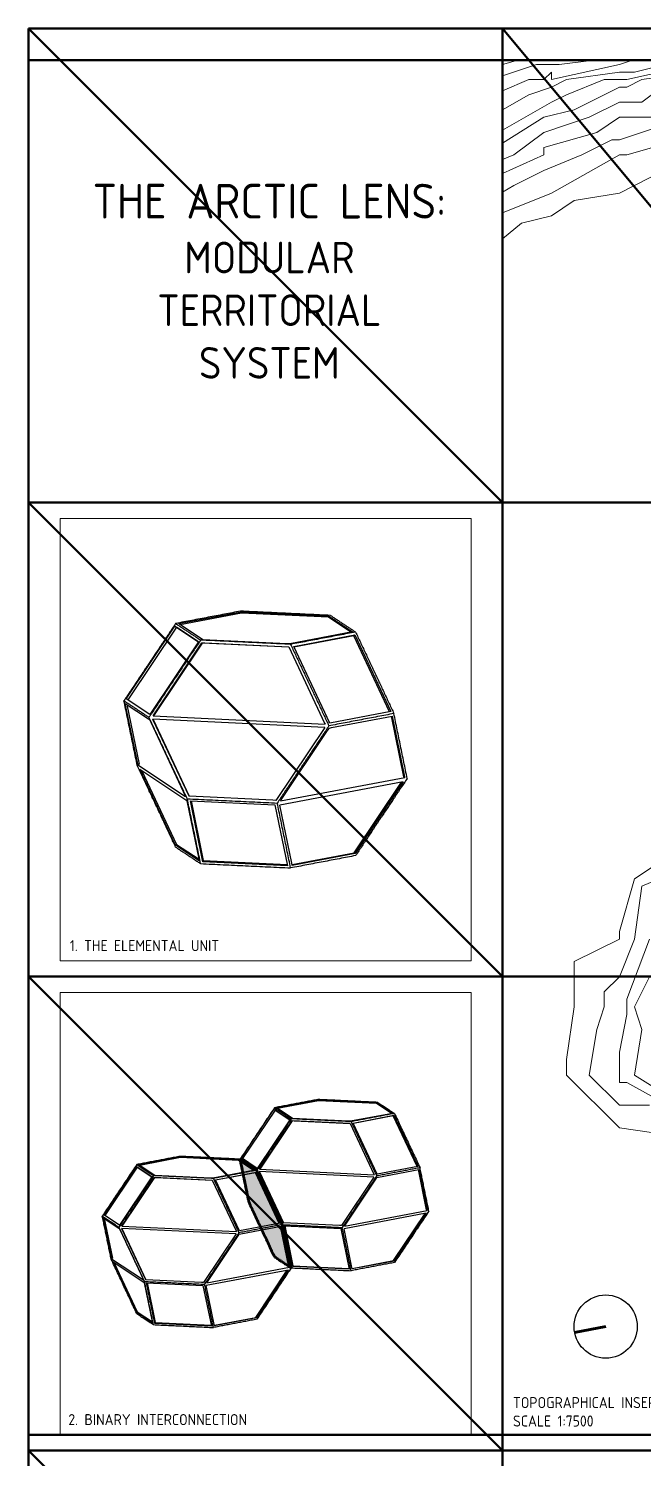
# Model space of a CAD drawing. Header units: millimetres. Extents: x 32551 to 59551, y -21458 to 15116.
# Drawn here: x 32551 to 34496, y 10591 to 15116 of the extents above; entities that cross this region are included whole.
import ezdxf

# ---------------------------------------------------------------- set-up
doc = ezdxf.new("R2010")
doc.units = ezdxf.units.MM
doc.linetypes.add('HIDDEN2', pattern=[4.7625, 3.175, -1.5875])
for name, color, linetype, lineweight, true_color in [('1ST', 141, 'Continuous', 50, 0x7debff), ('3RD', 141, 'Continuous', 25, 0x7debff), ('4TH DETAILS', 120, 'Continuous', 15, 0x39ffb0), ('TEXTS', 7, 'Continuous', 25, 0xe0f9ff)]:
    doc.layers.add(name, color=color, linetype=linetype, lineweight=lineweight, true_color=true_color)
doc.layers.add('GLOW-CYAN', color=141, linetype='Continuous', lineweight=100, true_color=0x7debff, transparency=0.8)
doc.layers.add('LAYOUT', color=141, linetype='Continuous', lineweight=50, true_color=0x7debff, plot=False)
doc.styles.get("Standard").update_dxf_attribs({"font": 'arial.ttf'})

msp = doc.modelspace()

# ---------------------------------------------------------------- hatches: boundary and pattern name
at = {"layer": '1ST', "true_color": 0x39ffb0, "transparency": 33554559}
h = msp.add_hatch(color=120, dxfattribs=at)
h.dxf.hatch_style = 1
edge = h.paths.add_edge_path()
edge.add_spline(control_points=[(33272.585, 11502.732), (33219.89, 11537.766)], knot_values=[0, 0, 1, 1], degree=1, periodic=0)
edge.add_spline(control_points=[(33219.89, 11537.767), (33220.818, 11533.254)], knot_values=[5.96702694, 5.96702694, 6, 6], weights=[1, 1], degree=1, periodic=0)
edge.add_line((33220.818, 11533.254), (33266.273, 11503.033))
edge.add_line((33266.273, 11503.033), (33228.502, 11495.874))
edge.add_spline(control_points=[(33228.502, 11495.874), (33228.798, 11494.433)], knot_values=[5.68341424, 5.68341424, 5.69394288, 5.69394288], weights=[1, 1], degree=1, periodic=0)
edge.add_spline(control_points=[(33228.798, 11494.433), (33272.585, 11502.732)], knot_values=[0, 0, 0.31936367, 0.31936367], degree=1, periodic=0)
edge = h.paths.add_edge_path(flags=17)
edge.add_spline(control_points=[(33220.818, 11533.254), (33221.52, 11529.839)], knot_values=[5.94208146, 5.94208146, 5.96702694, 5.96702694], weights=[1, 1], degree=1, periodic=0)
edge.add_line((33221.52, 11529.839), (33262.822, 11502.379))
edge.add_line((33262.822, 11502.379), (33266.273, 11503.033))
edge.add_line((33266.273, 11503.033), (33220.818, 11533.254))
edge = h.paths.add_edge_path(flags=17)
edge.add_spline(control_points=[(33221.52, 11529.839), (33228.502, 11495.874)], knot_values=[5.69394288, 5.69394288, 5.94208146, 5.94208146], weights=[1, 1], degree=1, periodic=0)
edge.add_line((33228.502, 11495.874), (33262.822, 11502.379))
edge.add_line((33262.822, 11502.379), (33221.52, 11529.839))
edge = h.paths.add_edge_path()
edge.add_spline(control_points=[(33272.585, 11502.732), (33228.798, 11494.433)], knot_values=[0, 0, 0.31936367, 0.31936367], degree=1, periodic=0)
edge.add_spline(control_points=[(33228.798, 11494.433), (33229.899, 11489.079)], knot_values=[5.64430011, 5.64430011, 5.68341424, 5.68341424], weights=[1, 1], degree=1, periodic=0)
edge.add_line((33229.899, 11489.079), (33270.913, 11496.853))
edge.add_line((33270.913, 11496.853), (33268.547, 11494.982))
edge.add_line((33268.547, 11494.982), (33230.18, 11487.71))
edge.add_spline(control_points=[(33230.18, 11487.71), (33248.028, 11400.888)], knot_values=[5, 5, 5.63429544, 5.63429544], weights=[1, 1], degree=1, periodic=0)
edge.add_spline(control_points=[(33248.028, 11400.888), (33328.86, 11228.974)], knot_values=[4, 4, 5, 5], weights=[1, 1], degree=1, periodic=0)
edge.add_spline(control_points=[(33328.86, 11228.974), (33381.555, 11193.94)], knot_values=[3, 3, 4, 4], weights=[1, 1], degree=1, periodic=0)
edge.add_spline(control_points=[(33381.555, 11193.94), (33353.417, 11330.82)], knot_values=[2, 2, 3, 3], weights=[1, 1], degree=1, periodic=0)
edge.add_spline(control_points=[(33353.417, 11330.82), (33272.585, 11502.732)], knot_values=[0, 0, 1, 1], degree=1, periodic=0)
edge.add_spline(control_points=[(33353.417, 11330.82), (33272.585, 11502.732)], knot_values=[1, 1, 2, 2], weights=[1, 1], degree=1, periodic=0)
edge = h.paths.add_edge_path(flags=17)
edge.add_line((33268.547, 11494.982), (33270.913, 11496.853))
edge.add_line((33270.913, 11496.853), (33229.899, 11489.079))
edge.add_spline(control_points=[(33229.899, 11489.079), (33230.18, 11487.71)], knot_values=[5.63429544, 5.63429544, 5.64430011, 5.64430011], weights=[1, 1], degree=1, periodic=0)
edge.add_line((33230.18, 11487.71), (33268.547, 11494.982))

# ---------------------------------------------------------------- linework, layer by layer
at = {"layer": '1ST'}
msp.add_line((34376.841, 11008.055), (34278.556, 10989.613), dxfattribs=at)
at = {"layer": '1ST', "color": 120, "true_color": 0x39ffb0}
msp.add_open_spline([(33219.993, 11537.92), (33272.585, 11502.732), (33353.417, 11330.82), (33381.555, 11193.94), (33328.86, 11228.974), (33248.028, 11400.888), (33219.89, 11537.767)], degree=1, dxfattribs=at)
at = {"layer": '3RD', "ltscale": 10, "extrusion": (1e-16, 0.982622, 0.185618)}
for p, q in [((33224.309, 13265.978), (33030.663, 13229.274)), ((33032.328, 13234.012), (33224.309, 13270.4)), ((33224.309, 13270.4), (33490.075, 13257.733)), ((33224.309, 13265.978), (33224.309, 13270.4)), ((33499.544, 13252.86), (33224.309, 13265.978)), ((32859.918, 12994.786), (33013.512, 13224.347)), ((33018.446, 13221.365), (32864.714, 12991.597)), ((33013.512, 13224.347), (33013.66, 13224.57)), ((33013.66, 13224.57), (33088.006, 13175.142)), ((33013.66, 13224.57), (33018.446, 13221.365)), ((33087.995, 13175.126), (33018.446, 13221.365)), ((33025.488, 13232.715), (33032.328, 13234.012)), ((33028.117, 13230.968), (33025.488, 13232.715)), ((33101.901, 13181.912), (33028.117, 13230.968)), ((33490.075, 13257.733), (33499.544, 13257.282)), ((33499.544, 13257.282), (33575.957, 13206.479)), ((33499.544, 13252.86), (33499.544, 13257.282)), ((33570.782, 13205.498), (33499.544, 13252.86)), ((33088.006, 13175.142), (32934.263, 12945.357)), ((32944.454, 12940.915), (33099.094, 13172.041)), ((33100.149, 13171.33), (32945.937, 12940.845)), ((33100.149, 13171.33), (33099.094, 13172.041)), ((33099.094, 13172.041), (33108.561, 13171.589)), ((33374.647, 13158.247), (33100.149, 13171.33)), ((33367.667, 13169.246), (33101.901, 13181.912)), ((33108.561, 13171.589), (33374.329, 13158.923)), ((33377.136, 13168.794), (33367.667, 13169.246)), ((33575.957, 13206.479), (33377.136, 13168.794)), ((33389.477, 13160.544), (33582.918, 13197.209)), ((33579.368, 13194.402), (33390.398, 13158.584)), ((33582.918, 13197.209), (33579.368, 13194.402)), ((33692.491, 12953.814), (33579.368, 13194.402)), ((33582.918, 13197.209), (33696.962, 12954.662)), ((33374.329, 13158.923), (33487.513, 12918.204)), ((33503.521, 12917.997), (33389.477, 13160.544)), ((32934.191, 12945.405), (32859.918, 12994.786)), ((32895.996, 12788.628), (32856.597, 12980.291)), ((32856.597, 12980.291), (32930.382, 12931.236)), ((32861.731, 12976.878), (32900.55, 12788.038)), ((32934.263, 12945.357), (32934.191, 12945.405)), ((33696.962, 12954.662), (33503.521, 12917.997)), ((32930.382, 12931.236), (32933.01, 12929.488)), ((32933.01, 12929.488), (32937.042, 12920.913)), ((32937.042, 12920.913), (33047.539, 12685.911)), ((32943.762, 12930.148), (32944.818, 12929.437)), ((32945.106, 12927.29), (32943.762, 12930.148)), ((33487.922, 12904.213), (32943.762, 12930.148)), ((32944.454, 12940.915), (33489.039, 12914.96)), ((32944.818, 12929.437), (33059.028, 12686.536)), ((33058.291, 12686.571), (32945.106, 12927.29)), ((33487.922, 12904.213), (33333.526, 12673.453)), ((33487.513, 12918.204), (33489.039, 12914.96)), ((33496.981, 12894.226), (33502.417, 12902.35)), ((33502.417, 12902.35), (33509.256, 12903.646)), ((33509.256, 12903.646), (33701.239, 12940.035)), ((33738.074, 12748.12), (33698.722, 12939.558)), ((33701.239, 12940.035), (33740.638, 12748.371)), ((33348.021, 12671.59), (33496.981, 12894.226)), ((32896.464, 12786.352), (32895.996, 12788.628)), ((32900.55, 12788.038), (32896.464, 12786.352)), ((32896.464, 12786.352), (33047.539, 12685.911)), ((33014.616, 12532.506), (32902.202, 12771.586)), ((33051.899, 12672.061), (32902.202, 12771.586)), ((32909.3, 12766.867), (33018.702, 12534.192)), ((33735.715, 12732.089), (33346.031, 12658.227)), ((33348.021, 12671.59), (33741.106, 12746.096)), ((33580.991, 12507.393), (33730.692, 12731.137)), ((33735.715, 12732.089), (33584.022, 12505.368)), ((33741.106, 12746.096), (33738.074, 12748.12)), ((33740.638, 12748.371), (33741.106, 12746.096)), ((33051.899, 12672.061), (33089.626, 12488.531)), ((33324.059, 12673.904), (33058.291, 12686.571)), ((33062.567, 12671.944), (33330.354, 12659.181)), ((33102.266, 12478.825), (33062.567, 12671.944)), ((33064.717, 12671.841), (33103.502, 12483.17)), ((33333.526, 12673.453), (33324.059, 12673.904)), ((33330.354, 12659.181), (33370.052, 12466.062)), ((33383.797, 12474.511), (33346.031, 12658.227)), ((33014.616, 12532.506), (33018.702, 12534.192)), ((33088.401, 12483.451), (33014.616, 12532.506)), ((33018.702, 12534.192), (33089.981, 12486.803)), ((33384.686, 12470.185), (33580.991, 12507.393)), ((33584.022, 12505.368), (33385.2, 12467.683)), ((33584.022, 12505.368), (33580.991, 12507.393)), ((33091.029, 12481.703), (33088.401, 12483.451)), ((33089.626, 12488.531), (33091.029, 12481.703)), ((33103.502, 12483.17), (33102.266, 12478.825)), ((33370.052, 12466.062), (33102.266, 12478.825)), ((33103.502, 12483.17), (33369.138, 12470.51)), ((33385.2, 12467.683), (33383.797, 12474.511)), ((33467.72, 11722.507), (33338.623, 11698.038)), ((33339.732, 11701.196), (33467.72, 11725.455)), ((33467.72, 11725.455), (33644.897, 11717.011)), ((33467.72, 11722.507), (33467.72, 11725.455)), ((33651.21, 11713.762), (33467.72, 11722.507)), ((33224.792, 11541.712), (33327.188, 11694.753)), ((33330.478, 11692.765), (33227.99, 11539.586)), ((33327.188, 11694.753), (33327.287, 11694.901)), ((33327.287, 11694.901), (33376.851, 11661.949)), ((33327.287, 11694.901), (33330.478, 11692.765)), ((33376.844, 11661.939), (33330.478, 11692.765)), ((33335.173, 11700.332), (33339.732, 11701.196)), ((33336.925, 11699.167), (33335.173, 11700.332)), ((33386.115, 11666.463), (33336.925, 11699.167)), ((33702.152, 11682.841), (33569.604, 11657.718)), ((33577.832, 11652.218), (33706.792, 11676.661)), ((33704.426, 11674.79), (33578.446, 11650.911)), ((33644.897, 11717.011), (33651.21, 11716.71)), ((33651.21, 11716.71), (33702.152, 11682.841)), ((33651.21, 11713.762), (33651.21, 11716.71)), ((33698.702, 11682.187), (33651.21, 11713.762)), ((33706.792, 11676.661), (33704.426, 11674.79)), ((33779.841, 11514.398), (33704.426, 11674.79)), ((33706.792, 11676.661), (33782.822, 11514.963)), ((33376.851, 11661.949), (33274.356, 11508.76)), ((33281.15, 11505.799), (33384.243, 11659.882)), ((33384.946, 11659.408), (33282.139, 11505.751)), ((33384.946, 11659.408), (33384.243, 11659.882)), ((33384.243, 11659.882), (33390.555, 11659.581)), ((33567.945, 11650.686), (33384.946, 11659.408)), ((33563.292, 11658.019), (33386.115, 11666.463)), ((33390.555, 11659.581), (33567.733, 11651.137)), ((33569.604, 11657.718), (33563.292, 11658.019)), ((33567.733, 11651.137), (33643.189, 11490.658)), ((33653.861, 11490.519), (33577.832, 11652.218)), ((33031.841, 11542.699), (32902.744, 11518.23)), ((32903.853, 11521.388), (33031.841, 11545.647)), ((33031.841, 11545.647), (33209.018, 11537.203)), ((33031.841, 11542.699), (33031.841, 11545.647)), ((33215.331, 11533.954), (33031.841, 11542.699)), ((33274.308, 11508.792), (33224.792, 11541.712)), ((32788.913, 11361.904), (32891.309, 11514.945)), ((32894.599, 11512.957), (32792.11, 11359.778)), ((32891.309, 11514.945), (32891.408, 11515.094)), ((32891.408, 11515.094), (32940.972, 11482.141)), ((32891.408, 11515.094), (32894.599, 11512.957)), ((32940.965, 11482.131), (32894.599, 11512.957)), ((32899.293, 11520.524), (32903.853, 11521.388)), ((32901.046, 11519.359), (32899.293, 11520.524)), ((32950.235, 11486.655), (32901.046, 11519.359)), ((33266.273, 11503.033), (33133.725, 11477.91)), ((33141.952, 11472.41), (33270.913, 11496.853)), ((33268.547, 11494.982), (33142.567, 11471.103)), ((33209.018, 11537.203), (33215.331, 11536.902)), ((33215.331, 11536.902), (33266.273, 11503.033)), ((33215.331, 11533.954), (33215.331, 11536.902)), ((33262.822, 11502.379), (33215.331, 11533.954)), ((33270.913, 11496.853), (33268.547, 11494.982)), ((33343.962, 11334.59), (33268.547, 11494.982)), ((33270.913, 11496.853), (33346.943, 11335.155)), ((33274.356, 11508.76), (33274.308, 11508.792)), ((33280.689, 11498.62), (33281.392, 11498.146)), ((33281.585, 11496.715), (33280.689, 11498.62)), ((33643.462, 11481.33), (33280.689, 11498.62)), ((33281.15, 11505.799), (33644.206, 11488.495)), ((33281.392, 11498.146), (33357.533, 11336.212)), ((33357.041, 11336.236), (33281.585, 11496.715)), ((33782.822, 11514.963), (33653.861, 11490.519)), ((33657.684, 11480.952), (33785.673, 11505.211)), ((33810.23, 11377.269), (33783.995, 11504.893)), ((33785.673, 11505.211), (33811.939, 11377.436)), ((32940.972, 11482.141), (32838.477, 11328.952)), ((32845.27, 11325.991), (32948.364, 11480.074)), ((32949.067, 11479.6), (32846.259, 11325.943)), ((32949.067, 11479.6), (32948.364, 11480.074)), ((32948.364, 11480.074), (32954.675, 11479.773)), ((33132.066, 11470.878), (32949.067, 11479.6)), ((33127.413, 11478.211), (32950.235, 11486.655)), ((32954.675, 11479.773), (33131.854, 11471.329)), ((33133.725, 11477.91), (33127.413, 11478.211)), ((33131.854, 11471.329), (33207.31, 11310.85)), ((33217.982, 11310.711), (33141.952, 11472.41)), ((33643.462, 11481.33), (33540.531, 11327.49)), ((33550.195, 11326.248), (33649.501, 11474.672)), ((33643.189, 11490.658), (33644.206, 11488.495)), ((33649.501, 11474.672), (33653.125, 11480.088)), ((33653.125, 11480.088), (33657.684, 11480.952)), ((32838.429, 11328.984), (32788.913, 11361.904)), ((33808.657, 11366.581), (33548.868, 11317.34)), ((33550.195, 11326.248), (33812.251, 11375.919)), ((33705.508, 11216.784), (33805.309, 11365.946)), ((33808.657, 11366.581), (33707.529, 11215.434)), ((33812.251, 11375.919), (33810.23, 11377.269)), ((33811.939, 11377.436), (33812.251, 11375.919)), ((32812.965, 11224.466), (32786.699, 11352.241)), ((32786.699, 11352.241), (32835.889, 11319.538)), ((32790.122, 11349.966), (32816.001, 11224.072)), ((32835.889, 11319.538), (32837.641, 11318.373)), ((32837.641, 11318.373), (32840.329, 11312.656)), ((32838.477, 11328.952), (32838.429, 11328.984)), ((32840.329, 11312.656), (32913.994, 11155.988)), ((32844.809, 11318.812), (32845.513, 11318.338)), ((32845.705, 11316.907), (32844.809, 11318.812)), ((33207.582, 11301.522), (32844.809, 11318.812)), ((32845.27, 11325.991), (33208.327, 11308.687)), ((32845.513, 11318.338), (32921.653, 11156.404)), ((32921.162, 11156.428), (32845.705, 11316.907)), ((33346.943, 11335.155), (33217.982, 11310.711)), ((33221.805, 11301.144), (33349.794, 11325.404)), ((33374.351, 11197.461), (33348.116, 11325.086)), ((33349.794, 11325.404), (33376.06, 11197.628)), ((33534.22, 11327.791), (33357.041, 11336.236)), ((33359.892, 11326.484), (33538.416, 11317.976)), ((33386.358, 11197.738), (33359.892, 11326.484)), ((33361.325, 11326.416), (33387.182, 11200.635)), ((33540.531, 11327.49), (33534.22, 11327.791)), ((33538.416, 11317.976), (33564.882, 11189.23)), ((33574.045, 11194.862), (33548.868, 11317.34)), ((33207.582, 11301.522), (33104.652, 11147.682)), ((33114.315, 11146.44), (33213.622, 11294.864)), ((33207.31, 11310.85), (33208.327, 11308.687)), ((33213.622, 11294.864), (33217.246, 11300.28)), ((33217.246, 11300.28), (33221.805, 11301.144)), ((32813.277, 11222.949), (32812.965, 11224.466)), ((32816.001, 11224.072), (32813.277, 11222.949)), ((32813.277, 11222.949), (32913.994, 11155.988)), ((32892.045, 11053.718), (32817.103, 11213.104)), ((32916.9, 11146.755), (32817.103, 11213.104)), ((32821.835, 11209.958), (32894.769, 11054.842)), ((33372.778, 11186.773), (33112.988, 11137.532)), ((33114.315, 11146.44), (33376.372, 11196.111)), ((33269.629, 11036.976), (33369.429, 11186.138)), ((33372.778, 11186.773), (33271.649, 11035.626)), ((33376.372, 11196.111), (33374.351, 11197.461)), ((33376.06, 11197.628), (33376.372, 11196.111)), ((33387.182, 11200.635), (33386.358, 11197.738)), ((33564.882, 11189.23), (33386.358, 11197.738)), ((33387.182, 11200.635), (33564.273, 11192.195)), ((33574.981, 11190.31), (33574.045, 11194.862)), ((33574.638, 11191.978), (33705.508, 11216.784)), ((33707.529, 11215.434), (33574.981, 11190.31)), ((33707.529, 11215.434), (33705.508, 11216.784)), ((32916.9, 11146.755), (32942.052, 11024.401)), ((33098.34, 11147.983), (32921.162, 11156.428)), ((32924.013, 11146.676), (33102.537, 11138.168)), ((32950.478, 11017.93), (32924.013, 11146.676)), ((32925.446, 11146.608), (32951.302, 11020.827)), ((33104.652, 11147.682), (33098.34, 11147.983)), ((33102.537, 11138.168), (33129.003, 11009.422)), ((33138.166, 11015.054), (33112.988, 11137.532)), ((32892.045, 11053.718), (32894.769, 11054.842)), ((32941.235, 11021.014), (32892.045, 11053.718)), ((32894.769, 11054.842), (32942.289, 11023.249)), ((32942.988, 11019.849), (32941.235, 11021.014)), ((32942.052, 11024.401), (32942.988, 11019.849)), ((32951.302, 11020.827), (32950.478, 11017.93)), ((33129.003, 11009.422), (32950.478, 11017.93)), ((32951.302, 11020.827), (33128.393, 11012.387)), ((33139.101, 11010.502), (33138.166, 11015.054)), ((33138.758, 11012.17), (33269.629, 11036.976)), ((33271.649, 11035.626), (33139.101, 11010.502)), ((33271.649, 11035.626), (33269.629, 11036.976))]:
    msp.add_line(p, q, dxfattribs=at)
at = {"layer": '3RD'}
msp.add_circle((34376.841, 11008.055), 100, dxfattribs=at)
at = {"layer": '3RD', "ltscale": 10}
for points in [[(33221.681, 13272.148), (33016.02, 13233.167)], [(33506.384, 13258.578), (33221.681, 13272.148)], [(33506.384, 13258.578), (33585.426, 13206.028)], [(33016.02, 13233.167), (32852.565, 12988.867)], [(33016.02, 13233.167), (33095.062, 13180.616)], [(33095.062, 13180.616), (32931.607, 12936.316)], [(33379.765, 13167.047), (33095.062, 13180.616)], [(33585.426, 13206.028), (33379.765, 13167.047)], [(33585.426, 13206.028), (33706.674, 12948.159)], [(33379.765, 13167.047), (33501.013, 12909.177)], [(32852.565, 12988.867), (32931.607, 12936.316)], [(32894.771, 12783.548), (32852.565, 12988.867)], [(33706.674, 12948.159), (33501.013, 12909.177)], [(33748.88, 12742.84), (33706.674, 12948.159)], [(33052.855, 12678.447), (32931.607, 12936.316)], [(33501.013, 12909.177), (33337.558, 12664.877)], [(33016.02, 12525.679), (32894.771, 12783.548)], [(33748.88, 12742.84), (33585.426, 12498.54)], [(33052.855, 12678.447), (33337.558, 12664.877)], [(33095.062, 12473.128), (33052.855, 12678.447)], [(33379.765, 12459.559), (33337.558, 12664.877)], [(33016.02, 12525.679), (33095.062, 12473.128)], [(33585.426, 12498.54), (33379.765, 12459.559)], [(33095.062, 12473.128), (33379.765, 12459.559)], [(33465.968, 11726.62), (33328.86, 11700.633)], [(33655.77, 11717.574), (33465.968, 11726.62)], [(33328.86, 11700.633), (33219.89, 11537.766)], [(33328.86, 11700.633), (33381.555, 11665.599)], [(33708.464, 11682.54), (33571.357, 11656.553)], [(33655.77, 11717.574), (33708.464, 11682.54)], [(33708.464, 11682.54), (33789.297, 11510.627)], [(33381.555, 11665.599), (33272.585, 11502.732)], [(33571.357, 11656.553), (33381.555, 11665.599)], [(33571.357, 11656.553), (33652.189, 11484.64)], [(33030.088, 11546.812), (32892.981, 11520.825)], [(33219.89, 11537.766), (33030.088, 11546.812)], [(32892.981, 11520.825), (32784.011, 11357.958)], [(32892.981, 11520.825), (32945.676, 11485.791)], [(33272.585, 11502.732), (33135.478, 11476.745)], [(33219.89, 11537.766), (33272.585, 11502.732)], [(33219.89, 11537.766), (33272.585, 11502.732)], [(33272.585, 11502.732), (33353.417, 11330.82)], [(33353.417, 11330.82), (33272.585, 11502.732)], [(33789.297, 11510.627), (33652.189, 11484.64)], [(33817.434, 11373.748), (33789.297, 11510.627)], [(32945.676, 11485.791), (32836.706, 11322.924)], [(33135.478, 11476.745), (32945.676, 11485.791)], [(33135.478, 11476.745), (33216.31, 11304.832)], [(33652.189, 11484.64), (33543.219, 11321.773)], [(32784.011, 11357.958), (32836.706, 11322.924)], [(32812.149, 11221.079), (32784.011, 11357.958)], [(33817.434, 11373.748), (33708.464, 11210.882)], [(32917.538, 11151.012), (32836.706, 11322.924)], [(33353.417, 11330.82), (33216.31, 11304.832)], [(33381.555, 11193.94), (33353.417, 11330.82)], [(33353.417, 11330.82), (33543.219, 11321.773)], [(33381.555, 11193.94), (33353.417, 11330.82)], [(33571.357, 11184.894), (33543.219, 11321.773)], [(33216.31, 11304.832), (33107.34, 11141.965)], [(32892.981, 11049.166), (32812.149, 11221.079)], [(33381.555, 11193.94), (33272.585, 11031.074)], [(33381.555, 11193.94), (33571.357, 11184.894)], [(33708.464, 11210.882), (33571.357, 11184.894)], [(32917.538, 11151.012), (33107.34, 11141.965)], [(32945.676, 11014.133), (32917.538, 11151.012)], [(33135.478, 11005.086), (33107.34, 11141.965)], [(32892.981, 11049.166), (32945.676, 11014.133)], [(32945.676, 11014.133), (33135.478, 11005.086)], [(33272.585, 11031.074), (33135.478, 11005.086)]]:
    msp.add_open_spline(points, degree=1, dxfattribs=at)
at = {"layer": '4TH DETAILS'}
for points in [[(34050.723, 10665.853), (41450.723, 10665.853), (41450.723, 15015.853), (34050.723, 15015.853)], [(32650.723, 13565.853), (33950.723, 13565.853), (33950.723, 12165.853), (32650.723, 12165.853)], [(32650.723, 12065.853), (33950.723, 12065.853), (33950.723, 10665.853), (32650.723, 10665.853)]]:
    msp.add_lwpolyline(points, close=True, dxfattribs=at)
for points in [[(34050.723, 15002.042), (34099.064, 15015.853)], [(34050.723, 14966.287), (34157.747, 15001.962), (34229.283, 15001.962), (34340.416, 15015.853)], [(34050.723, 14918.623), (34133.902, 14954.271), (34181.593, 14954.271), (34205.438, 14978.116), (34205.438, 14954.271), (34420.046, 15001.962), (34461.721, 15015.853)], [(34050.723, 14859.049), (34133.902, 14906.58), (34205.438, 14930.426), (34253.129, 14954.271), (34420.046, 14978.116), (34467.737, 14978.116), (34618.685, 15015.853)], [(34050.723, 14794.326), (34205.438, 14882.735), (34253.129, 14906.58), (34372.356, 14954.271), (34443.892, 14954.271), (34658.5, 15001.962), (34681.925, 15015.853)], [(34050.723, 14753.25), (34181.593, 14835.044), (34276.974, 14858.89), (34420.046, 14930.426), (34443.892, 14930.426), (34491.582, 14954.271), (34658.5, 14978.116), (34715.105, 15015.853)], [(34834.403, 15015.853), (34682.345, 14978.116), (34658.5, 14978.116), (34586.964, 14954.271), (34491.582, 14882.735), (34420.046, 14882.735), (34324.665, 14835.044), (34181.593, 14787.354), (34086.211, 14715.817), (34050.723, 14701.204)], [(34050.723, 14656.798), (34181.593, 14715.817), (34181.593, 14739.663), (34348.51, 14787.354), (34420.046, 14835.044), (34539.273, 14835.044), (34658.5, 14930.426), (34682.345, 14930.426), (34706.191, 14954.271), (34874.511, 14978.116), (34922.202, 14978.116), (35112.965, 15001.962), (35154.639, 15015.853)], [(34563.119, 14811.199), (34420.046, 14763.508), (34396.201, 14763.508), (34300.82, 14715.817), (34181.593, 14666.724), (34086.211, 14619.033), (34050.723, 14597.74)], [(34610.809, 14763.508), (34443.892, 14715.817), (34420.046, 14715.817), (34205.438, 14595.188), (34050.723, 14533.302)], [(34610.809, 14691.972), (34420.046, 14595.188), (34276.974, 14571.343), (34205.438, 14523.652), (34110.057, 14499.807), (34050.723, 14450.361)], [(34586.964, 11613.115), (34420.046, 11636.961), (34253.129, 11803.878), (34253.129, 11852.971), (34276.974, 12019.889), (34276.974, 12162.961), (34420.046, 12234.497), (34420.046, 12258.343), (34467.737, 12425.26), (34539.273, 12472.951)], [(34515.428, 11708.497), (34420.046, 11708.497), (34324.665, 11803.878), (34348.51, 11948.353), (34372.356, 12019.889), (34372.356, 12067.58), (34420.046, 12115.27), (34467.737, 12234.497), (34491.582, 12401.415), (34658.5, 12472.951)], [(34658.5, 11660.806), (34443.892, 11780.033), (34420.046, 11780.033), (34420.046, 11876.817), (34443.892, 11996.044), (34443.892, 12043.734), (34515.428, 12234.497)], [(34658.5, 11684.651), (34467.737, 11803.878), (34491.582, 11948.353), (34467.737, 12019.889), (34515.428, 12115.27)]]:
    msp.add_lwpolyline(points, dxfattribs=at)
at = {"layer": 'GLOW-CYAN'}
msp.add_line((34376.841, 11008.055), (34278.556, 10989.613), dxfattribs=at)
at = {"layer": 'GLOW-CYAN', "linetype": 'HIDDEN2', "ltscale": 0.1}
msp.add_open_spline([(33219.993, 11537.92), (33272.585, 11502.732), (33353.417, 11330.82), (33381.555, 11193.94), (33328.86, 11228.974), (33248.028, 11400.888), (33219.89, 11537.767)], degree=1, dxfattribs=at)
at = {"layer": 'LAYOUT'}
for q in [(41550.723, 10615.853), (34050.723, 9115.853)]:
    msp.add_line((32550.723, 10615.853), q, dxfattribs=at)
for points in [[(32550.723, 6115.853), (32550.723, 15115.853)], [(32550.723, 15115.853), (59550.723, 15115.853)], [(32550.723, 15115.853), (34050.723, 13615.853)], [(34050.723, 6115.853), (34050.723, 15115.853)], [(34050.723, 15115.853), (37800.723, 10615.853)], [(32550.723, 15015.853), (41550.723, 15015.853)], [(32550.723, 13615.853), (41550.723, 13615.853)], [(32550.723, 13615.853), (34050.723, 12115.853)], [(32550.723, 12115.853), (41550.723, 12115.853)], [(32550.723, 12115.853), (34050.723, 10615.853)], [(32550.723, 10665.853), (41550.723, 10665.853)]]:
    msp.add_lwpolyline(points, dxfattribs=at)
msp.add_lwpolyline([(32550.723, 15115.853), (41550.723, 15115.853), (41550.723, 6115.853), (32550.723, 6115.853)], close=True, dxfattribs=at)
msp.add_lwpolyline([(32550.723, 15115.853), (41550.723, 15115.853), (41550.723, 6115.853), (32550.723, 6115.853)], close=True, dxfattribs=at)

# ---------------------------------------------------------------- texts
at = {"layer": '1ST', "linetype": 'Continuous', "insert": (32562.591, 14624.763), "char_height": 110, "width": 1500, "attachment_point": 1}
msp.add_mtext('\\pxqc;{\\fISOCP_IV50|b1|i0|c0|p2;THE ARCTIC LENS\\fISOCP_IV50|b0|i0|c0|p2;: \\H0.90909x;MODULAR \\PTERRITORIAL \\PSYSTEM}', dxfattribs=at)
at = {"layer": 'TEXTS', "char_height": 35, "attachment_point": 1}
for s, insert, width in [('\\pxi1,ql;{\\fISOCP_IV50|b1|i0|c0|p2;1. THE ELEMENTAL UNIT}', (32646.337, 12231.139), 1251.3724), ('\\pxql;{\\fISOCP_IV50|b1|i0|c0|p2;TOPOGRAPHICAL INSERTION & SITE PLAN, LOFOTON, NORWAY\\PSCALE 1:7500}', (34083.501, 10784.995), 1726.79073), ('\\pxql;{\\fISOCP_IV50|b1|i0|c0|p2;2. BINARY INTERCONNECTION}', (32676.547, 10731.139), 1251.3724)]:
    msp.add_mtext(s, dxfattribs=dict(at, insert=insert, width=width))

doc.saveas('drawing.dxf')
